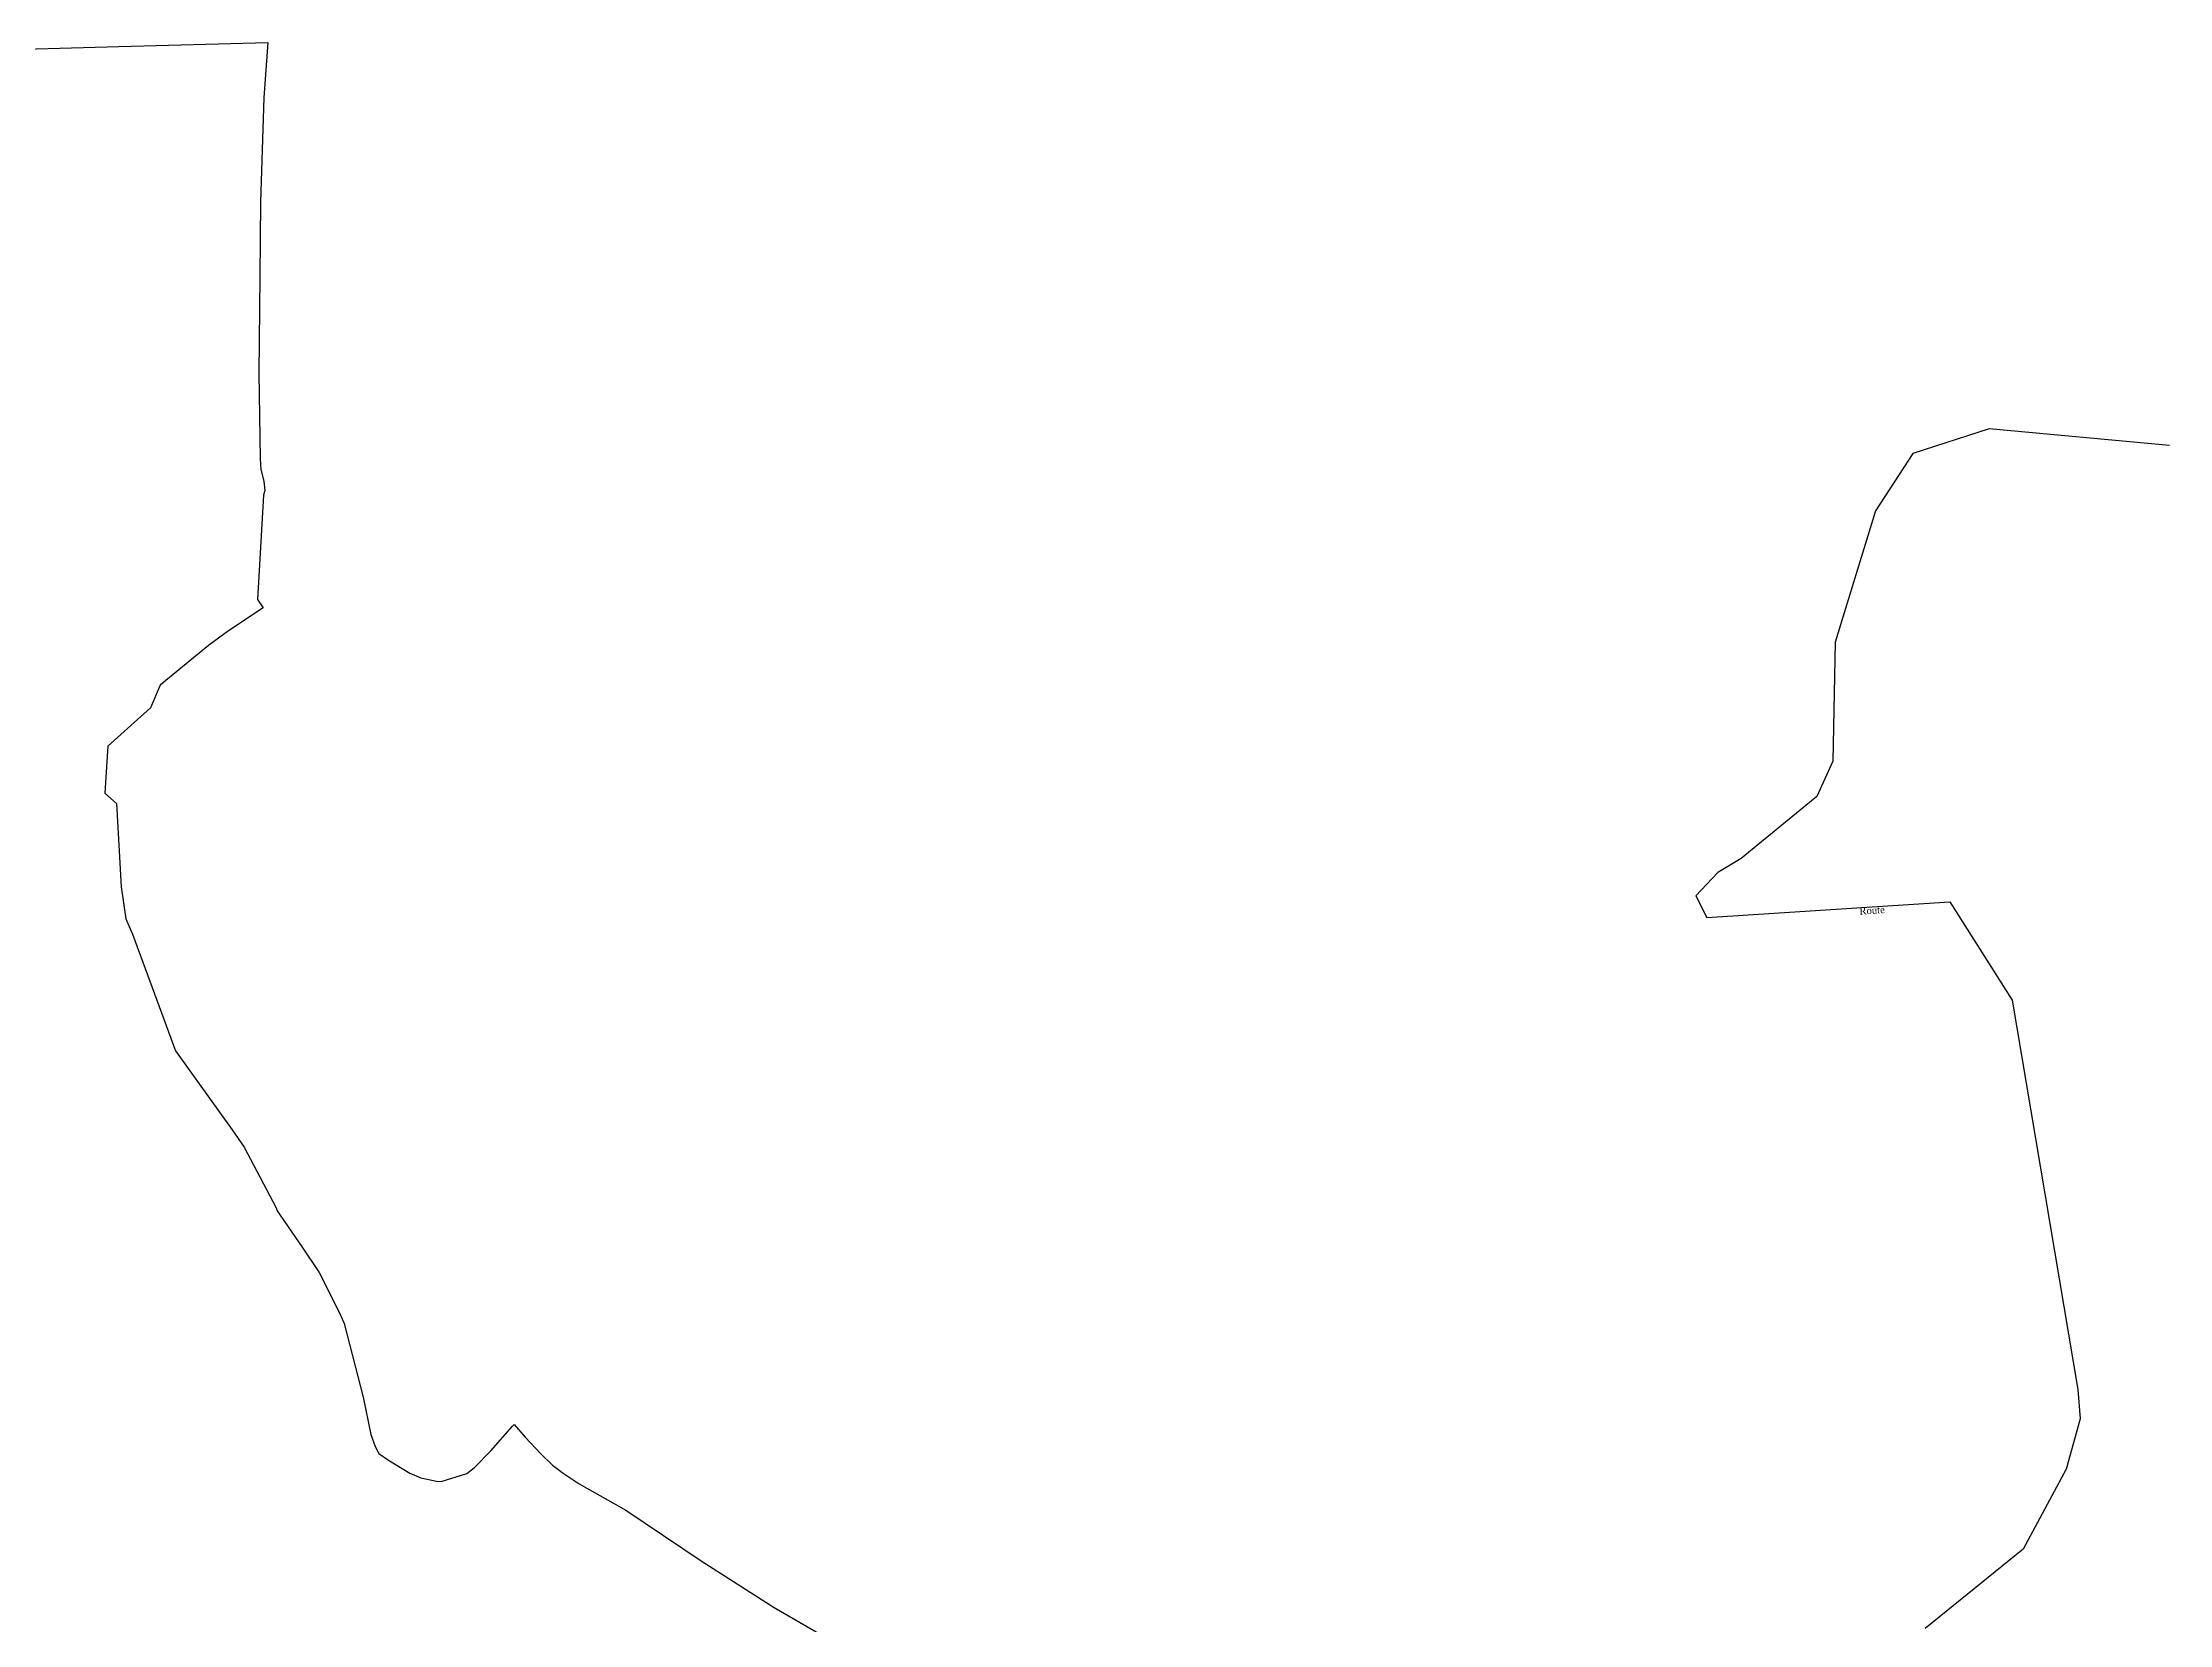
# Model space of a CAD drawing. Extents: x 1205702 to 1209329, y 6150197 to 6152796.
# Drawn here: x 1207516 to 1208273, y 6152211 to 6152775 of the extents above; entities that cross this region are included whole.
import ezdxf

# ---------------------------------------------------------------- set-up
doc = ezdxf.new("R2010")
doc.units = 0
doc.linetypes.add('CONTINU', pattern=[0])
for name, color, linetype in [('1SECTION', 7, 'CONTINU'), ('1ZONCOMM', 7, 'CONTINU'), ('3ZONCOMMTEX', 7, 'CONTINU')]:
    doc.layers.add(name, color=color, linetype=linetype)
doc.styles.get("Standard").update_dxf_attribs({"font": 'Times New Roman'})

msp = doc.modelspace()

# ---------------------------------------------------------------- linework, layer by layer
at = {"layer": '1SECTION'}
msp.add_lwpolyline([(1207492.18, 6152771.72), (1207542.76, 6152773.23), (1207595.83, 6152774.61), (1207594.4, 6152755.01), (1207593.25, 6152717.7), (1207593, 6152691.26), (1207592.6, 6152656.9), (1207593.13, 6152626.32), (1207593.33, 6152622.57), (1207594.35, 6152618.41), (1207594.78, 6152615.12), (1207594.23, 6152613.36), (1207592.07, 6152576.23), (1207594.19, 6152573.27), (1207581.75, 6152565.09), (1207574.72, 6152559.9), (1207557.49, 6152545.74), (1207554.01, 6152537.71), (1207538.8, 6152524.01), (1207537.75, 6152507.31), (1207542, 6152503.64), (1207543.58, 6152473.98), (1207545.21, 6152462.58), (1207547.65, 6152457.03), (1207552.1, 6152444.8), (1207562.96, 6152415.47), (1207583.14, 6152387.39), (1207587.41, 6152381.19), (1207598.78, 6152359.63), (1207599.11, 6152358.53), (1207608.06, 6152345.61), (1207614.12, 6152336.61), (1207621.36, 6152322.22), (1207622.92, 6152318.41), (1207629.72, 6152292.15), (1207632.44, 6152278.84), (1207633.96, 6152274.62), (1207635.36, 6152272.1), (1207638.73, 6152269.74), (1207646.34, 6152265.15), (1207650.25, 6152263.41), (1207655.84, 6152262.29), (1207657.52, 6152262.13), (1207666.67, 6152264.97), (1207669.35, 6152267.13), (1207675.14, 6152273.09), (1207682.88, 6152281.82), (1207683.47, 6152282.49), (1207687.45, 6152277.96), (1207693, 6152272.04), (1207697.12, 6152267.99), (1207700.91, 6152265.09), (1207706.64, 6152261.29), (1207723.18, 6152251.93), (1207750.06, 6152233.89), (1207776.09, 6152217.3), (1207799.99, 6152203.44)], dxfattribs=at)
at = {"layer": '1ZONCOMM'}
msp.add_lwpolyline([(1208272.68, 6152631.04), (1208208.5, 6152637.02), (1208181.3, 6152628.23), (1208168.05, 6152607.79), (1208153.74, 6152561.02), (1208152.89, 6152518.7), (1208147.2, 6152506.13), (1208120.21, 6152484.03), (1208111.92, 6152479.06), (1208104.06, 6152470.73), (1208108.02, 6152463), (1208194.54, 6152468.61), (1208216.65, 6152433.51), (1208240.06, 6152294.89), (1208240.87, 6152284.45), (1208235.94, 6152266.59), (1208220.59, 6152238.02), (1208185.73, 6152209.76)], dxfattribs=at)
msp.add_lwpolyline([(1208272.68, 6152631.04), (1208208.5, 6152637.02), (1208181.3, 6152628.23), (1208168.05, 6152607.79), (1208153.74, 6152561.02), (1208152.89, 6152518.7), (1208147.2, 6152506.13), (1208120.21, 6152484.03), (1208111.92, 6152479.06), (1208104.06, 6152470.73), (1208108.02, 6152463), (1208194.54, 6152468.61), (1208216.65, 6152433.51), (1208240.06, 6152294.89), (1208240.87, 6152284.45), (1208235.94, 6152266.59), (1208220.59, 6152238.02), (1208185.73, 6152209.76)], dxfattribs=at)
msp.add_lwpolyline([(1208272.68, 6152631.04), (1208208.5, 6152637.02), (1208181.3, 6152628.23), (1208168.05, 6152607.79), (1208153.74, 6152561.02), (1208152.89, 6152518.7), (1208147.2, 6152506.13), (1208120.21, 6152484.03), (1208111.92, 6152479.06), (1208104.06, 6152470.73), (1208108.02, 6152463), (1208194.54, 6152468.61), (1208216.65, 6152433.51), (1208240.06, 6152294.89), (1208240.87, 6152284.45), (1208235.94, 6152266.59), (1208220.59, 6152238.02), (1208185.73, 6152209.76)], dxfattribs=at)
msp.add_lwpolyline([(1208272.68, 6152631.04), (1208208.5, 6152637.02), (1208181.3, 6152628.23), (1208168.05, 6152607.79), (1208153.74, 6152561.02), (1208152.89, 6152518.7), (1208147.2, 6152506.13), (1208120.21, 6152484.03), (1208111.92, 6152479.06), (1208104.06, 6152470.73), (1208108.02, 6152463), (1208194.54, 6152468.61), (1208216.65, 6152433.51), (1208240.06, 6152294.89), (1208240.87, 6152284.45), (1208235.94, 6152266.59), (1208220.59, 6152238.02), (1208185.73, 6152209.76)], dxfattribs=at)

# ---------------------------------------------------------------- texts
at = {"layer": '3ZONCOMMTEX'}
msp.add_text('Route', height=2.5, rotation=3.8, dxfattribs=at).set_placement((1208162.41, 6152464.02))
msp.add_text('Route', height=2.5, rotation=3.8, dxfattribs=at).set_placement((1208162.41, 6152464.02))
msp.add_text('Route', height=2.5, rotation=3.8, dxfattribs=at).set_placement((1208162.41, 6152464.02))
msp.add_text('Route', height=2.5, rotation=3.8, dxfattribs=at).set_placement((1208162.41, 6152464.02))

doc.saveas('drawing.dxf')
